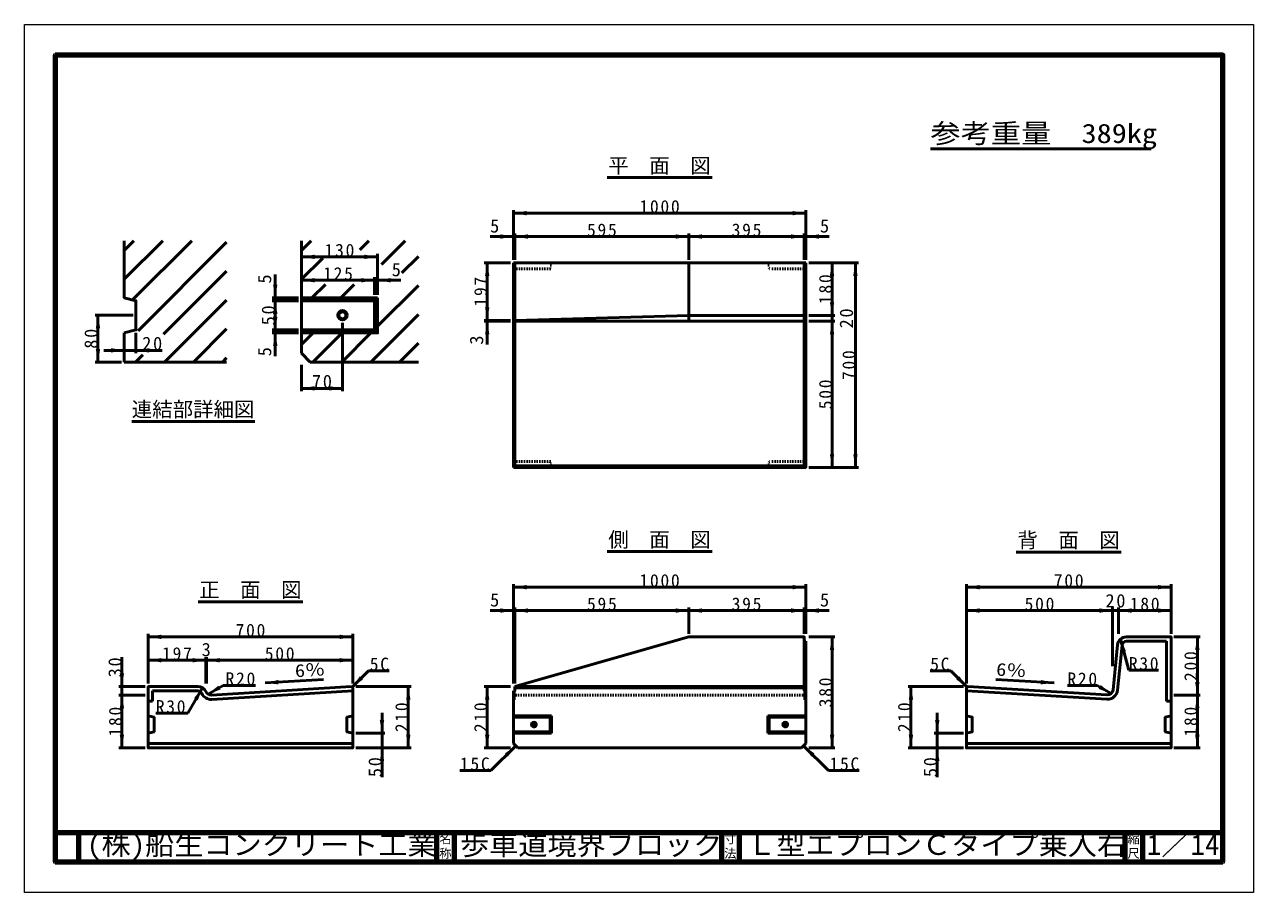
# Model space of a CAD drawing. Units: millimetres, scale not verified, with parts at other scales. Extents: x -2102 to 2102, y -1485 to 1485.
import ezdxf
from ezdxf.enums import TextEntityAlignment as Align

# ---------------------------------------------------------------- set-up
doc = ezdxf.new("R2010")
doc.units = ezdxf.units.MM
doc.header["$LTSCALE"] = 5
doc.linetypes.add('DOTTED', pattern=[1.75, 0.25, -1.5])
doc.layers.add('0-0_V-nasSTD', color=7, linetype='Continuous', lineweight=50)
doc.layers.add('0-1_0', color=7, linetype='Continuous', lineweight=50)
doc.styles.add('ＭＳ ゴシック', font='')
doc.styles.get('ＭＳ ゴシック').set_extended_font_data('MS Gothic')

msp = doc.modelspace()

# ---------------------------------------------------------------- linework, layer by layer
at = {"layer": '0-0_V-nasSTD', "lineweight": 100}
for p, q in [((-1997.5, 1380), (-1997.5, -1380)), ((-1917.5, -1280), (-1917.5, -1380)), ((-692.5, -1280), (-692.5, -1380)), ((-632.5, -1280), (-632.5, -1380)), ((282.5, -1280), (282.5, -1380)), ((342.5, -1280), (342.5, -1380)), ((1662.5, -1280), (1662.5, -1380)), ((1722.5, -1280), (1722.5, -1380)), ((-1997.5, -1380), (1997.5, -1380))]:
    msp.add_line(p, q, dxfattribs=at)
at = {"layer": '0-0_V-nasSTD'}
for p, q in [((-429.412, 849.629), (-429.412, 679.629)), ((570.588, 849.629), (570.588, 679.629)), ((-429.412, 839.629), (570.588, 839.629)), ((-429.412, 759.629), (-509.412, 759.629)), ((-429.412, 759.629), (-424.412, 759.629)), ((-424.412, 769.629), (-424.412, 679.629)), ((-424.412, 759.629), (170.588, 759.629)), ((170.588, 769.629), (170.588, 679.629)), ((170.588, 759.629), (565.588, 759.629)), ((565.588, 769.629), (565.588, 679.629)), ((570.588, 759.629), (565.588, 759.629)), ((570.588, 759.629), (650.588, 759.629)), ((-1761.343, 712.323), (-1728.62, 745.047)), ((-1761.343, 613.328), (-1629.625, 745.047)), ((-1732.772, 542.904), (-1530.63, 745.047)), ((-1714.272, 437.409), (-1411.343, 740.338)), ((-1154.793, 745.047), (-1154.793, 360.047)), ((-1154.793, 712.323), (-1122.069, 745.047)), ((-924.08, 745.047), (-954.937, 714.189)), ((-880.651, 664.48), (-800.085, 745.047)), ((-1154.793, 690.047), (-894.793, 690.047)), ((-1154.793, 613.328), (-1082.217, 685.905)), ((-894.793, 700.047), (-894.793, 560.047)), ((-811.528, 634.942), (-754.793, 691.343)), ((-1627.011, 425.676), (-1411.343, 641.343)), ((-529.412, 669.629), (-439.412, 669.629)), ((-519.412, 669.629), (-519.412, 472.629)), ((-429.412, 669.629), (570.588, 669.629)), ((-429.412, 669.629), (-429.412, -30.371)), ((-424.412, 669.629), (-424.412, -30.371)), ((170.588, 469.629), (170.588, 669.629)), ((565.588, 669.629), (565.588, -30.371)), ((750.588, 669.629), (580.588, 669.629)), ((660.588, 669.629), (660.588, 489.629)), ((740.588, 669.629), (740.588, -30.371)), ((-1244.793, 550.047), (-1244.793, 630.047)), ((-1154.793, 610.047), (-904.793, 610.047)), ((-1119.08, 550.047), (-1073.222, 595.905)), ((-1020.085, 550.047), (-974.227, 595.905)), ((-904.793, 620.047), (-904.793, 560.047)), ((-904.793, 610.047), (-894.793, 610.047)), ((-894.793, 610.047), (-814.793, 610.047)), ((-894.793, 452.348), (-754.793, 592.348)), ((-1254.793, 550.047), (-1164.793, 550.047)), ((-1154.793, 425.047), (-1154.793, 555.047)), ((-1154.793, 550.047), (-894.793, 550.047)), ((-904.793, 540.047), (-894.793, 550.047)), ((-1623.645, 330.047), (-1411.343, 542.348)), ((-1254.793, 540.047), (-1164.793, 540.047)), ((-1731.343, 490.047), (-1861.343, 490.047)), ((-1851.343, 490.047), (-1851.343, 330.047)), ((-1014.793, 464.047), (-1014.793, 230.047)), ((-918.1, 330.047), (-754.793, 493.353)), ((-529.412, 472.629), (-439.412, 472.629)), ((-529.412, 469.629), (-439.412, 469.629)), ((-519.412, 469.629), (-519.412, 472.629)), ((-519.412, 469.629), (-519.412, 389.629)), ((-429.412, 469.629), (570.588, 469.629)), ((670.588, 489.629), (580.588, 489.629)), ((670.588, 469.629), (580.588, 469.629)), ((660.588, 469.629), (660.588, 489.629)), ((660.588, -30.371), (660.588, 469.629)), ((-1761.343, 430.047), (-1761.343, 330.047)), ((-1721.343, 430.047), (-1721.343, 360.047)), ((-1524.65, 330.047), (-1411.343, 443.353)), ((-1254.793, 440.047), (-1164.793, 440.047)), ((-1254.793, 430.047), (-1164.793, 430.047)), ((-1244.793, 430.047), (-1244.793, 350.047)), ((-1154.793, 440.047), (-904.793, 440.047)), ((-1154.793, 390.338), (-1115.085, 430.047)), ((-1116.09, 330.047), (-1016.09, 430.047)), ((-1017.095, 330.047), (-917.095, 430.047)), ((-904.793, 440.047), (-894.793, 430.047)), ((-819.105, 330.047), (-754.793, 394.358)), ((-1831.343, 370.047), (-1761.343, 370.047)), ((-1722.64, 330.047), (-1697.452, 355.235)), ((-1425.655, 330.047), (-1411.343, 344.358)), ((-1154.793, 360.047), (-1124.793, 330.047)), ((-1771.343, 330.047), (-1861.343, 330.047)), ((-1411.343, 330.047), (-1761.343, 330.047)), ((-1154.793, 230.047), (-1154.793, 320.047)), ((-1124.793, 330.047), (-754.793, 330.047)), ((-1154.793, 240.047), (-1014.793, 240.047)), ((-424.412, -25.371), (565.588, -25.371)), ((750.588, -30.371), (580.588, -30.371)), ((-429.412, -430.371), (-429.412, -770.371)), ((-429.412, -440.371), (570.588, -440.371)), ((570.588, -430.371), (570.588, -600.371)), ((1120.588, -430.371), (1120.588, -770.371)), ((1820.588, -440.371), (1120.588, -440.371)), ((1820.588, -430.371), (1820.588, -600.371)), ((-429.412, -520.371), (-509.412, -520.371)), ((-429.412, -520.371), (-424.412, -520.371)), ((-424.412, -510.371), (-424.412, -770.371)), ((-424.412, -520.371), (170.588, -520.371)), ((170.588, -510.371), (170.588, -600.371)), ((170.588, -520.371), (565.588, -520.371)), ((565.588, -510.371), (565.588, -600.371)), ((570.588, -520.371), (565.588, -520.371)), ((570.588, -520.371), (650.588, -520.371)), ((1620.588, -520.371), (1120.588, -520.371)), ((1620.588, -510.371), (1620.588, -710.371)), ((1640.588, -520.371), (1620.588, -520.371)), ((1640.588, -510.371), (1640.588, -600.371)), ((1820.588, -520.371), (1640.588, -520.371)), ((-1679.412, -600.371), (-1679.412, -770.371)), ((-1679.412, -610.371), (-979.412, -610.371)), ((-979.412, -600.371), (-979.412, -770.371)), ((170.588, -610.371), (-424.412, -780.371)), ((570.588, -625.371), (565.588, -625.371)), ((570.588, -625.371), (570.588, -975.371)), ((670.588, -610.371), (580.588, -610.371)), ((660.588, -610.371), (660.588, -990.371)), ((1647.608, -618.127), (1676.078, -724.379)), ((1805.588, -625.371), (1667.738, -625.371)), ((1805.588, -830.371), (1805.588, -625.371)), ((1830.588, -610.371), (1920.588, -610.371)), ((1910.588, -610.371), (1910.588, -810.371)), ((1637.887, -637.386), (1622.502, -791.234)), ((1652.812, -638.878), (1637.428, -792.727)), ((-1769.412, -780.371), (-1769.412, -680.371)), ((-1679.412, -690.371), (-1482.412, -690.371)), ((-1482.412, -680.371), (-1482.412, -770.371)), ((-1482.412, -690.371), (-1479.412, -690.371)), ((-1479.412, -680.371), (-1479.412, -770.371)), ((-1479.412, -690.371), (-979.412, -690.371)), ((-1279.045, -768.227), (-1079.412, -756.128)), ((-981.912, -782.871), (-925.343, -726.302)), ((-925.343, -726.302), (-855.343, -726.302)), ((1066.52, -726.302), (996.52, -726.302)), ((1123.088, -782.871), (1066.52, -726.302)), ((1420.222, -768.227), (1220.588, -756.128)), ((1778.078, -724.379), (1676.078, -724.379)), ((-1689.412, -780.371), (-1779.412, -780.371)), ((-1769.412, -780.371), (-1769.412, -810.371)), ((-1664.412, -795.371), (-1509.561, -795.371)), ((-1664.412, -830.371), (-1664.412, -795.371)), ((-1493.632, -784.949), (-1543.632, -871.551)), ((-1474.682, -806.432), (-1422.72, -776.432)), ((-984.412, -780.371), (-1462.971, -809.374)), ((-979.412, -795.095), (-1462.064, -824.347)), ((-1312.72, -776.432), (-1422.72, -776.432)), ((-984.412, -780.371), (-979.412, -785.371)), ((-969.412, -780.371), (-779.412, -780.371)), ((-789.412, -780.371), (-789.412, -990.371)), ((-529.412, -780.371), (-439.412, -780.371)), ((-519.412, -780.371), (-519.412, -990.371)), ((-429.412, -975.371), (-429.412, -795.095)), ((-424.412, -780.371), (565.588, -780.371)), ((-424.412, -785.371), (565.588, -785.371)), ((565.588, -795.095), (570.588, -795.095)), ((1110.588, -780.371), (920.588, -780.371)), ((930.588, -780.371), (930.588, -990.371)), ((1125.588, -780.371), (1120.588, -785.371)), ((1120.588, -795.095), (1600.484, -824.18)), ((1125.588, -780.371), (1601.391, -809.207)), ((1567.935, -776.972), (1465.935, -776.972)), ((1615.566, -804.472), (1567.935, -776.972)), ((-1689.412, -810.371), (-1779.412, -810.371)), ((-1769.412, -810.371), (-1769.412, -990.371)), ((-1664.412, -830.371), (-1679.412, -830.371)), ((1805.588, -830.371), (1820.588, -830.371)), ((1830.588, -810.371), (1920.588, -810.371)), ((1910.588, -810.371), (1910.588, -990.371)), ((-1543.632, -871.551), (-1653.632, -871.551)), ((-879.412, -870.371), (-879.412, -940.371)), ((-299.412, -880.371), (-429.412, -880.371)), ((-299.412, -880.371), (-304.412, -885.371)), ((-299.412, -880.371), (-299.412, -940.371)), ((570.588, -880.371), (440.588, -880.371)), ((440.588, -880.371), (440.588, -940.371)), ((1020.588, -870.371), (1020.588, -940.371)), ((-304.412, -885.371), (-429.412, -885.371)), ((-304.412, -935.371), (-304.412, -885.371)), ((570.588, -885.371), (445.588, -885.371)), ((-969.412, -940.371), (-869.412, -940.371)), ((-879.412, -940.371), (-879.412, -990.371)), ((-304.412, -935.371), (-429.412, -935.371)), ((-299.412, -940.371), (-429.412, -940.371)), ((-304.412, -935.371), (-299.412, -940.371)), ((445.588, -935.371), (440.588, -940.371)), ((570.588, -940.371), (440.588, -940.371)), ((570.588, -935.371), (445.588, -935.371)), ((1110.588, -940.371), (1010.588, -940.371)), ((1020.588, -940.371), (1020.588, -990.371)), ((-1689.412, -990.371), (-1779.412, -990.371)), ((-979.412, -975.371), (-1679.412, -975.371)), ((-969.412, -990.371), (-779.412, -990.371)), ((-879.412, -990.371), (-879.412, -1090.371)), ((-529.412, -990.371), (-439.412, -990.371)), ((-421.912, -982.871), (-506.765, -1067.724)), ((-429.412, -975.371), (-414.412, -990.371)), ((555.588, -990.371), (-414.412, -990.371)), ((570.588, -975.371), (555.588, -990.371)), ((563.088, -982.871), (647.941, -1067.724)), ((670.588, -990.371), (580.588, -990.371)), ((1110.588, -990.371), (920.588, -990.371)), ((1020.588, -990.371), (1020.588, -1090.371)), ((1120.588, -975.371), (1820.588, -975.371)), ((1830.588, -990.371), (1920.588, -990.371)), ((-506.765, -1067.724), (-612.765, -1067.724)), ((647.941, -1067.724), (753.941, -1067.724))]:
    msp.add_line(p, q, dxfattribs=at)
at = {"layer": '0-0_V-nasSTD', "linetype": 'DOTTED'}
for p, q in [((440.588, 669.629), (445.588, 649.629)), ((570.588, 649.629), (445.588, 649.629)), ((440.588, -30.371), (445.588, -10.371)), ((570.588, -10.371), (445.588, -10.371)), ((-424.412, -795.095), (-424.412, -830.371)), ((565.588, -795.095), (565.588, -830.371)), ((-429.412, -810.383), (570.588, -810.383)), ((-429.412, -830.371), (-424.412, -830.371)), ((570.588, -830.371), (565.588, -830.371))]:
    msp.add_line(p, q, dxfattribs=at)
at = {"layer": '0-0_V-nasSTD', "lineweight": 18}
for points in [[(-2102.5, -1485), (-2102.5, 1485), (2102.5, 1485), (2102.5, -1485)], [(-2002.5, -1385), (-2002.5, 1385), (2002.5, 1385), (2002.5, -1385)]]:
    msp.add_lwpolyline(points, close=True, dxfattribs=at)
at = {"layer": '0-0_V-nasSTD', "lineweight": 100}
msp.add_lwpolyline([(1997.5, -1380), (1997.5, 1380), (-1997.5, 1380)], dxfattribs=at)
at = {"layer": '0-0_V-nasSTD'}
for points in [[(-1761.343, 745.047), (-1761.343, 550.047), (-1721.343, 540.047), (-1721.343, 440.047), (-1761.343, 430.047)], [(570.588, 669.629), (570.588, -30.371), (-429.412, -30.371)], [(-1244.793, 550.047), (-1244.793, 540.047), (-1244.793, 440.047), (-1244.793, 430.047)], [(-894.793, 550.047), (-894.793, 430.047), (-1154.793, 430.047)], [(-1154.793, 540.047), (-904.793, 540.047), (-904.793, 440.047)], [(570.588, 489.629), (170.588, 489.629), (-424.412, 472.629), (-429.412, 472.629)], [(-1761.343, 370.047), (-1721.343, 370.047), (-1631.343, 370.047)], [(170.588, -610.371), (565.588, -610.371), (565.588, -795.095)], [(1120.588, -785.371), (1120.588, -990.371), (1820.588, -990.371), (1820.588, -610.371), (1667.738, -610.371)], [(-979.412, -785.371), (-979.412, -990.371), (-1679.412, -990.371), (-1679.412, -780.371), (-1509.561, -780.371)], [(-424.412, -780.371), (-424.412, -795.095), (-429.412, -795.095)], [(-1679.412, -880.371), (-1659.412, -885.371), (-1659.412, -935.371), (-1679.412, -940.371)], [(-979.412, -880.371), (-999.412, -885.371), (-999.412, -935.371), (-979.412, -940.371)], [(445.588, -935.371), (445.588, -885.371), (440.588, -880.371)], [(1120.588, -880.371), (1140.588, -885.371), (1140.588, -935.371), (1120.588, -940.371)], [(1820.588, -880.371), (1800.588, -885.371), (1800.588, -935.371), (1820.588, -940.371)]]:
    msp.add_lwpolyline(points, dxfattribs=at)
at = {"layer": '0-0_V-nasSTD', "linetype": 'DOTTED'}
for points in [[(-299.412, 669.629), (-304.412, 649.629), (-429.412, 649.629)], [(-299.412, -30.371), (-304.412, -10.371), (-429.412, -10.371)]]:
    msp.add_lwpolyline(points, dxfattribs=at)
at = {"layer": '0-0_V-nasSTD'}
for centre, radius in [((-1014.793, 490.047), 16), ((-1014.793, 490.047), 12), ((-359.412, -910.371), 8), ((-359.412, -910.371), 6), ((500.588, -910.371), 8), ((500.588, -910.371), 6)]:
    msp.add_circle(centre, radius, dxfattribs=at)
for centre, radius, start, end in [((1667.738, -640.371), 30, 90, 174.28941), ((1667.738, -640.371), 15, 90, 174.28941), ((-1509.561, -810.371), 30, 25.85885, 90), ((-1509.561, -810.371), 15, 22.79218, 90), ((-1464.181, -789.411), 20, 203.18837, 273.46823), ((1602.601, -789.244), 35, 266.53177, 354.28941), ((1602.601, -789.244), 20, 266.53177, 354.28941), ((-1464.181, -789.411), 35, 205.64708, 273.46823)]:
    msp.add_arc(centre, radius, start, end, dxfattribs=at)
for points in [[(-429.412, 839.629), (-384.412, 832.129), (-384.412, 847.129)], [(525.588, 832.129), (525.588, 847.129), (570.588, 839.629)], [(-474.412, 752.129), (-474.412, 767.129), (-429.412, 759.629)], [(-424.412, 759.629), (-379.412, 752.129), (-379.412, 767.129)], [(-424.412, 759.629), (-379.412, 752.129), (-379.412, 767.129)], [(125.588, 752.129), (125.588, 767.129), (170.588, 759.629)], [(170.588, 759.629), (215.588, 752.129), (215.588, 767.129)], [(520.588, 752.129), (520.588, 767.129), (565.588, 759.629)], [(570.588, 759.629), (615.588, 752.129), (615.588, 767.129)], [(-1154.793, 690.047), (-1109.793, 682.547), (-1109.793, 697.547)], [(-939.793, 682.547), (-939.793, 697.547), (-894.793, 690.047)], [(-526.912, 624.629), (-519.412, 669.629), (-511.912, 624.629)], [(653.088, 624.629), (660.588, 669.629), (668.088, 624.629)], [(733.088, 624.629), (740.588, 669.629), (748.088, 624.629)], [(-1252.293, 595.047), (-1244.793, 550.047), (-1237.293, 595.047)], [(-1154.793, 610.047), (-1109.793, 602.547), (-1109.793, 617.547)], [(-949.793, 602.547), (-949.793, 617.547), (-904.793, 610.047)], [(-894.793, 610.047), (-849.793, 602.547), (-849.793, 617.547)], [(-1252.293, 495.047), (-1244.793, 540.047), (-1237.293, 495.047)], [(-526.912, 517.629), (-519.412, 472.629), (-511.912, 517.629)], [(653.088, 534.629), (660.588, 489.629), (668.088, 534.629)], [(-1858.843, 445.047), (-1851.343, 490.047), (-1843.843, 445.047)], [(-1252.293, 485.047), (-1244.793, 440.047), (-1237.293, 485.047)], [(-526.912, 424.629), (-519.412, 469.629), (-511.912, 424.629)], [(653.088, 424.629), (660.588, 469.629), (668.088, 424.629)], [(-1252.293, 385.047), (-1244.793, 430.047), (-1237.293, 385.047)], [(-1858.843, 375.047), (-1851.343, 330.047), (-1843.843, 375.047)], [(-1806.343, 362.547), (-1806.343, 377.547), (-1761.343, 370.047)], [(-1721.343, 370.047), (-1676.343, 362.547), (-1676.343, 377.547)], [(-1154.793, 240.047), (-1109.793, 232.547), (-1109.793, 247.547)], [(-1059.793, 232.547), (-1059.793, 247.547), (-1014.793, 240.047)], [(653.088, 14.629), (660.588, -30.371), (668.088, 14.629)], [(733.088, 14.629), (740.588, -30.371), (748.088, 14.629)], [(-429.412, -440.371), (-384.412, -447.871), (-384.412, -432.871)], [(525.588, -447.871), (525.588, -432.871), (570.588, -440.371)], [(1120.588, -440.371), (1165.588, -447.871), (1165.588, -432.871)], [(1775.588, -447.871), (1775.588, -432.871), (1820.588, -440.371)], [(-474.412, -527.871), (-474.412, -512.871), (-429.412, -520.371)], [(-424.412, -520.371), (-379.412, -527.871), (-379.412, -512.871)], [(-424.412, -520.371), (-379.412, -527.871), (-379.412, -512.871)], [(125.588, -527.871), (125.588, -512.871), (170.588, -520.371)], [(170.588, -520.371), (215.588, -527.871), (215.588, -512.871)], [(520.588, -527.871), (520.588, -512.871), (565.588, -520.371)], [(570.588, -520.371), (615.588, -527.871), (615.588, -512.871)], [(1120.588, -520.371), (1165.588, -527.871), (1165.588, -512.871)], [(1575.588, -527.871), (1575.588, -512.871), (1620.588, -520.371)], [(1640.588, -520.371), (1685.588, -527.871), (1685.588, -512.871)], [(1775.588, -527.871), (1775.588, -512.871), (1820.588, -520.371)], [(-1679.412, -610.371), (-1634.412, -617.871), (-1634.412, -602.871)], [(-1024.412, -617.871), (-1024.412, -602.871), (-979.412, -610.371)], [(653.088, -655.371), (660.588, -610.371), (668.088, -655.371)], [(1647.608, -618.127), (1652.01, -663.535), (1666.499, -659.653)], [(1903.088, -655.371), (1910.588, -610.371), (1918.088, -655.371)], [(-1679.412, -690.371), (-1634.412, -697.871), (-1634.412, -682.871)], [(-1527.412, -697.871), (-1527.412, -682.871), (-1482.412, -690.371)], [(-1479.412, -690.371), (-1434.412, -697.871), (-1434.412, -682.871)], [(-1024.412, -697.871), (-1024.412, -682.871), (-979.412, -690.371)], [(-1776.912, -735.371), (-1769.412, -780.371), (-1761.912, -735.371)], [(-981.912, -782.871), (-955.395, -745.748), (-944.789, -756.354)], [(1085.965, -756.354), (1096.572, -745.748), (1123.088, -782.871)], [(-1522.628, -820.17), (-1509.637, -827.67), (-1493.632, -784.949)], [(-1474.682, -806.432), (-1439.461, -777.437), (-1431.961, -790.428)], [(-1279.045, -768.227), (-1234.582, -758.019), (-1233.674, -772.991)], [(-796.912, -825.371), (-789.412, -780.371), (-781.912, -825.371)], [(-526.912, -825.371), (-519.412, -780.371), (-511.912, -825.371)], [(923.088, -825.371), (930.588, -780.371), (938.088, -825.371)], [(1374.851, -772.991), (1375.758, -758.019), (1420.222, -768.227)], [(1572.845, -788.467), (1580.345, -775.477), (1615.566, -804.472)], [(1903.088, -765.371), (1910.588, -810.371), (1918.088, -765.371)], [(-1776.912, -855.371), (-1769.412, -810.371), (-1761.912, -855.371)], [(1903.088, -855.371), (1910.588, -810.371), (1918.088, -855.371)], [(-886.912, -895.371), (-879.412, -940.371), (-871.912, -895.371)], [(1013.088, -895.371), (1020.588, -940.371), (1028.088, -895.371)], [(-1776.912, -945.371), (-1769.412, -990.371), (-1761.912, -945.371)], [(-796.912, -945.371), (-789.412, -990.371), (-781.912, -945.371)], [(-526.912, -945.371), (-519.412, -990.371), (-511.912, -945.371)], [(653.088, -945.371), (660.588, -990.371), (668.088, -945.371)], [(923.088, -945.371), (930.588, -990.371), (938.088, -945.371)], [(1903.088, -945.371), (1910.588, -990.371), (1918.088, -945.371)], [(-886.912, -1035.371), (-879.412, -990.371), (-871.912, -1035.371)], [(-459.035, -1009.387), (-448.428, -1019.994), (-421.912, -982.871)], [(563.088, -982.871), (589.605, -1019.994), (600.211, -1009.387)], [(1013.088, -1035.371), (1020.588, -990.371), (1028.088, -1035.371)]]:
    msp.add_solid(points, dxfattribs=at)
at = {"layer": '0-1_0'}
for p, q in [((1752.5, 1059.806), (997, 1059.806)), ((-108.912, 961.396), (250.088, 961.396)), ((-1735.816, 127.145), (-1314.556, 127.145)), ((-108.912, -318.604), (250.088, -318.604)), ((1650.088, -320.371), (1291.088, -320.371)), ((-1508.912, -490.371), (-1149.912, -490.371))]:
    msp.add_line(p, q, dxfattribs=at)
at = {"layer": '0-1_0', "lineweight": 100}
msp.add_line((-1997.5, -1280), (1997.5, -1280), dxfattribs=at)

# ---------------------------------------------------------------- texts
at = {"layer": '0-0_V-nasSTD', "style": 'ＭＳ ゴシック'}
for s, height, width, p in [('参考重量\u3000389kg', 65.98, 1.15, (997, 1059.806)), ('(株)船生コンクリート工業', 69.65, 1.05, (-1889.221, -1377.45)), ('歩車道境界ブロック', 69.65, 1.05, (-612.5, -1377.53)), ('Ｌ型エプロンＣタイプ乗入右', 69.65, 1.05, (370, -1377.492)), ('1／14', 69.65, 1.05, (1737.5, -1377.418))]:
    msp.add_text(s, height=height, dxfattribs=dict(at, width=width)).set_placement(p, align=Align.BOTTOM_LEFT)
for s, height, p in [('平\u3000面\u3000図', 51.32, (-104.912, 961.396)), ('5', 45.82, (-509.412, 759.629)), ('5', 45.82, (619.338, 759.629)), ('5', 45.82, (-846.043, 610.047)), ('連結部詳細図', 51.32, (-1735.816, 127.145)), ('側\u3000面\u3000図', 51.32, (-104.912, -318.604)), ('背\u3000面\u3000図', 51.32, (1295.08, -320.371)), ('正\u3000面\u3000図', 51.32, (-1504.912, -490.371)), ('5', 45.82, (-509.412, -520.371)), ('5', 45.82, (619.338, -520.371)), ('3', 45.82, (-1496.537, -690.371)), ('名', 30.79, (-683.518, -1326.001)), ('寸', 30.79, (291.482, -1326.001)), ('縮', 30.79, (1671.482, -1326.001)), ('称', 30.79, (-683.524, -1375.99)), ('法', 30.79, (291.476, -1375.99)), ('尺', 30.79, (1671.476, -1375.99))]:
    msp.add_text(s, height=height, dxfattribs=at).set_placement(p, align=Align.BOTTOM_LEFT)
for s, p in [('5', (-1244.793, 598.797)), ('3', (-519.412, 389.629)), ('5', (-1244.793, 350.047))]:
    msp.add_text(s, height=45.82, rotation=90, dxfattribs=at).set_placement(p, align=Align.BOTTOM_LEFT)
at = {"layer": '0-0_V-nasSTD', "style": 'ＭＳ ゴシック', "width": 1.15}
for rotation, p in [(3.468, (-1175.236, -761.936)), (356.532, (1220.588, -756.128))]:
    msp.add_text('6％', height=43.99, rotation=rotation, dxfattribs=at).set_placement(p, align=Align.BOTTOM_LEFT)
at = {"layer": '0-0_V-nasSTD', "attachment_point": 7, "style": 'ＭＳ ゴシック'}
for s, insert, char_height in [('\\T1.2;1000', (1.588, 839.629), 43.99), ('\\T1.2;595', (-177.912, 759.629), 43.99), ('\\T1.2;395', (317.088, 759.629), 43.99), ('\\T1.2;130', (-1075.793, 690.047), 43.99), ('\\T1.2;125', (-1080.793, 610.047), 43.99), ('\\T1.19;20', (-1699.843, 370.047), 45.82), ('\\T1.19;70', (-1119.043, 240.047), 45.82), ('\\T1.2;1000', (1.588, -440.371), 43.99), ('\\T1.2;700', (1419.588, -440.371), 43.99), ('\\T1.2;595', (-177.912, -520.371), 43.99), ('\\T1.2;395', (317.088, -520.371), 43.99), ('\\T1.2;500', (1319.588, -520.371), 43.99), ('\\T1.19;20', (1596.338, -510.371), 45.82), ('\\T1.2;180', (1679.588, -520.371), 43.99), ('\\T1.2;700', (-1380.412, -610.371), 43.99), ('\\T1.2;197', (-1631.912, -690.371), 43.99), ('\\T1.2;500', (-1280.412, -690.371), 43.99), ('\\T1.2;5C', (-921.343, -726.302), 43.99), ('\\T1.2;5C', (996.52, -726.302), 43.99), ('\\T1.2;R30', (1676.078, -724.379), 43.99), ('\\T1.2;R20', (-1414.72, -776.432), 43.99), ('\\T1.2;R20', (1465.935, -776.972), 43.99), ('\\T1.2;R30', (-1653.632, -871.551), 43.99), ('\\T1.2;15C', (-612.765, -1067.724), 43.99), ('\\T1.2;15C', (651.941, -1067.724), 43.99)]:
    msp.add_mtext(s, dxfattribs=dict(at, insert=insert, char_height=char_height))
at = {"layer": '0-0_V-nasSTD', "attachment_point": 7, "rotation": 90, "style": 'ＭＳ ゴシック'}
for s, insert, char_height in [('\\T1.2;197', (-519.412, 520.129), 43.99), ('\\T1.2;180', (660.588, 528.629), 43.99), ('\\T1.19;50', (-1244.793, 455.797), 45.82), ('\\T1.19;20', (733.088, 445.379), 45.82), ('\\T1.19;80', (-1851.343, 375.797), 45.82), ('\\T1.2;700', (740.588, 268.629), 43.99), ('\\T1.2;500', (660.588, 168.629), 43.99), ('\\T1.2;200', (1910.588, -761.371), 43.99), ('\\T1.19;30', (-1769.412, -748.871), 45.82), ('\\T1.2;380', (660.588, -851.371), 43.99), ('\\T1.2;210', (-789.412, -936.371), 43.99), ('\\T1.2;210', (-519.412, -936.371), 43.99), ('\\T1.2;210', (930.588, -936.371), 43.99), ('\\T1.2;180', (-1769.412, -951.371), 43.99), ('\\T1.2;180', (1910.588, -951.371), 43.99), ('\\T1.19;50', (-879.412, -1090.371), 45.82), ('\\T1.19;50', (1020.588, -1090.371), 45.82)]:
    msp.add_mtext(s, dxfattribs=dict(at, insert=insert, char_height=char_height))

doc.saveas('drawing.dxf')
